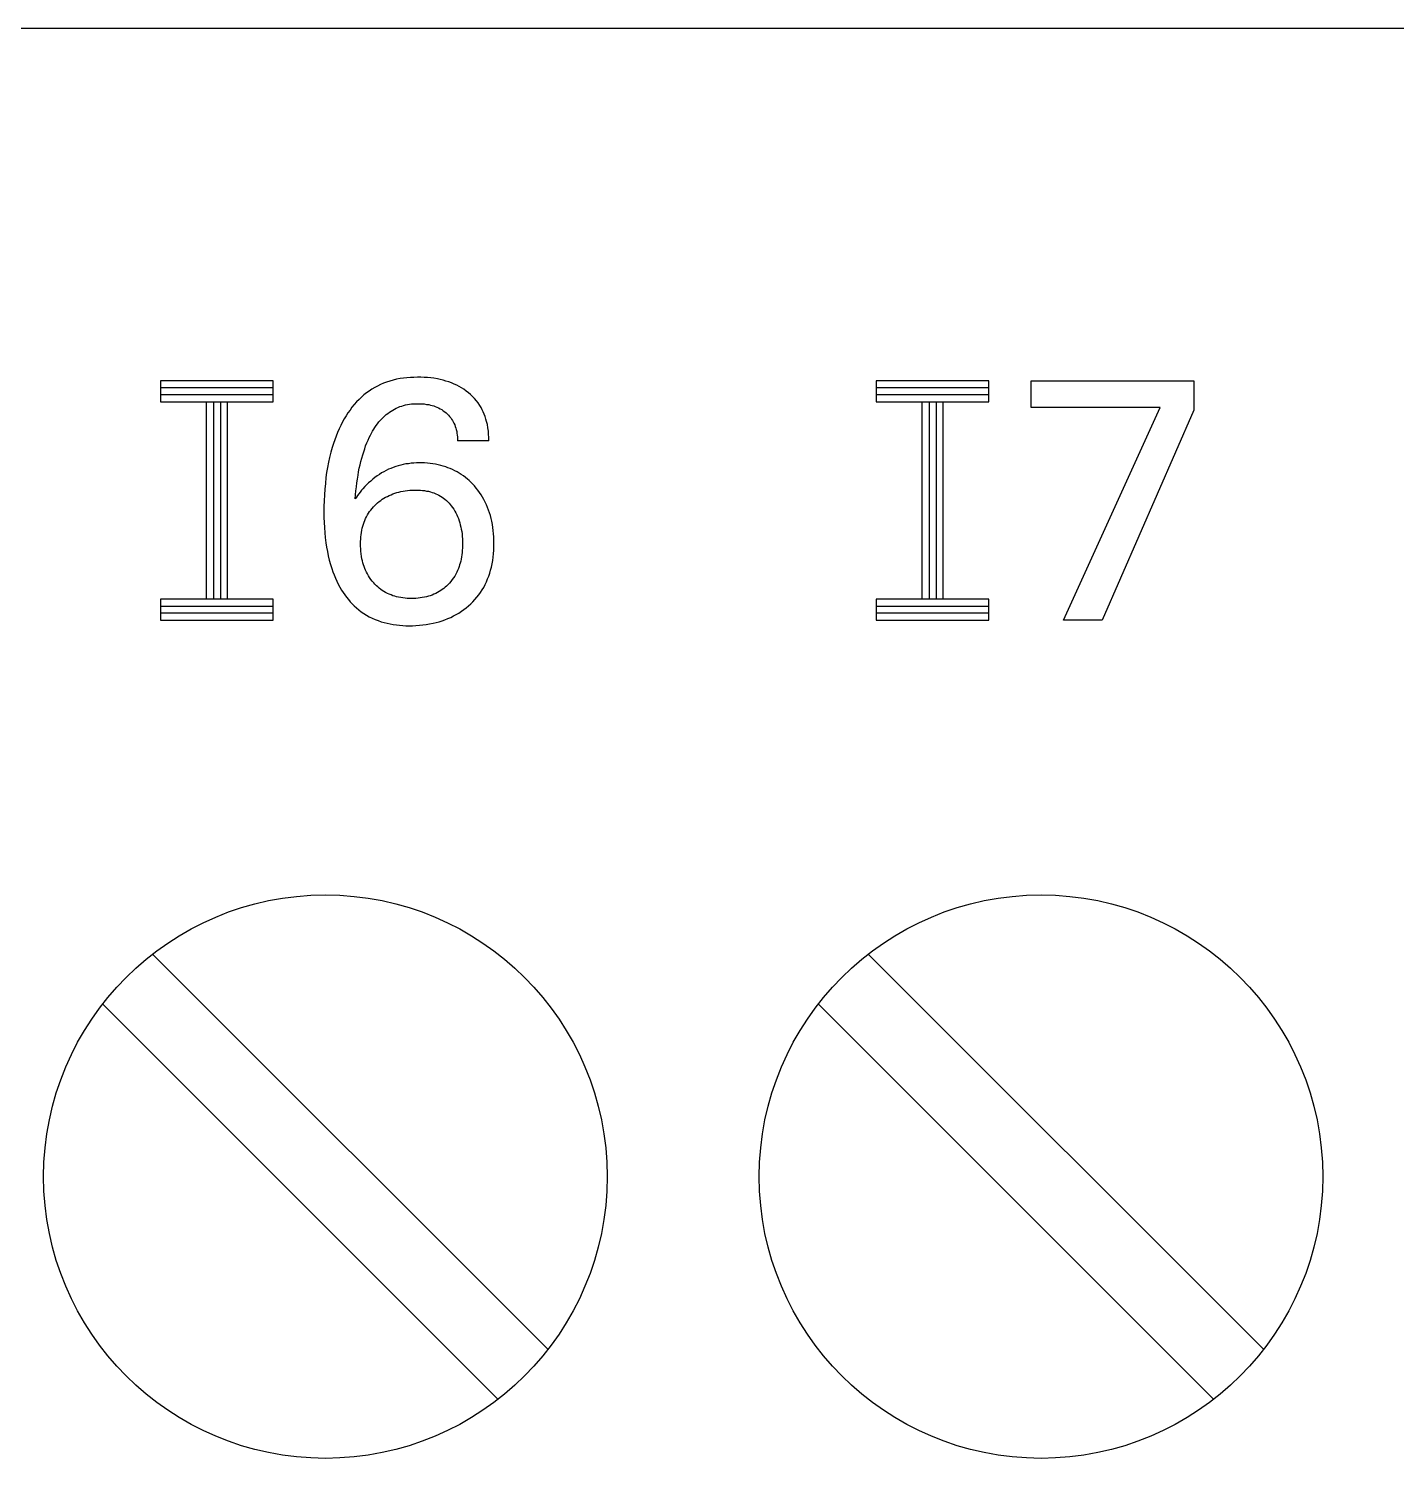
# Model space of a CAD drawing. Extents: x 0 to 420, y 0 to 297.
# Drawn here: x 185.68 to 195.39, y 243.52 to 253.67 of the extents above; entities that cross this region are included whole.
import ezdxf

# ---------------------------------------------------------------- set-up
doc = ezdxf.new("R2010")
doc.units = 0
doc.header["$LTSCALE"] = 23.1
doc.layers.add('10000_FRONT', color=7, linetype='CONTINUOUS')

msp = doc.modelspace()

# ---------------------------------------------------------------- linework, layer by layer
at = {"layer": '10000_FRONT', "color": 7, "linetype": 'CONTINUOUS'}
for p, q in [((207.298, 253.673), (137.798, 253.673)), ((186.618, 251.173), (186.618, 251.023)), ((187.418, 251.173), (186.618, 251.173)), ((187.418, 251.123), (186.618, 251.123)), ((187.418, 251.023), (187.418, 251.173)), ((188.118, 251.113), (188.099, 251.1)), ((188.138, 251.124), (188.118, 251.113)), ((188.158, 251.135), (188.138, 251.124)), ((188.179, 251.145), (188.158, 251.135)), ((188.2, 251.155), (188.179, 251.145)), ((188.222, 251.163), (188.2, 251.155)), ((188.245, 251.171), (188.222, 251.163)), ((188.269, 251.177), (188.245, 251.171)), ((188.293, 251.183), (188.269, 251.177)), ((188.318, 251.188), (188.293, 251.183)), ((188.342, 251.191), (188.318, 251.188)), ((188.367, 251.194), (188.342, 251.191)), ((188.392, 251.196), (188.367, 251.194)), ((188.417, 251.197), (188.392, 251.196)), ((188.441, 251.198), (188.417, 251.197)), ((188.465, 251.198), (188.441, 251.198)), ((188.489, 251.197), (188.465, 251.198)), ((188.512, 251.195), (188.489, 251.197)), ((188.536, 251.193), (188.512, 251.195)), ((188.559, 251.19), (188.536, 251.193)), ((188.583, 251.186), (188.559, 251.19)), ((188.603, 251.182), (188.583, 251.186)), ((188.624, 251.177), (188.603, 251.182)), ((188.644, 251.171), (188.624, 251.177)), ((188.664, 251.165), (188.644, 251.171)), ((188.684, 251.157), (188.664, 251.165)), ((188.703, 251.149), (188.684, 251.157)), ((188.721, 251.141), (188.703, 251.149)), ((188.738, 251.132), (188.721, 251.141)), ((188.755, 251.122), (188.738, 251.132)), ((188.772, 251.112), (188.755, 251.122)), ((188.787, 251.1), (188.772, 251.112)), ((191.698, 251.173), (191.698, 251.023)), ((192.498, 251.173), (191.698, 251.173)), ((192.498, 251.123), (191.698, 251.123)), ((192.498, 251.023), (192.498, 251.173)), ((192.798, 250.982), (192.798, 251.173)), ((192.798, 251.173), (193.953, 251.173)), ((193.953, 251.173), (193.953, 250.964)), ((187.418, 251.073), (186.618, 251.073)), ((186.618, 251.023), (187.418, 251.023)), ((186.943, 251.023), (186.943, 249.623)), ((186.993, 251.023), (186.993, 249.623)), ((187.043, 251.023), (187.043, 249.623)), ((187.093, 249.623), (187.093, 251.023)), ((188.009, 251.022), (187.993, 251.004)), ((188.027, 251.04), (188.009, 251.022)), ((188.045, 251.057), (188.027, 251.04)), ((188.062, 251.072), (188.045, 251.057)), ((188.08, 251.086), (188.062, 251.072)), ((188.099, 251.1), (188.08, 251.086)), ((188.413, 251.009), (188.427, 251.01)), ((188.427, 251.01), (188.441, 251.01)), ((188.441, 251.01), (188.458, 251.01)), ((188.458, 251.01), (188.474, 251.009)), ((188.803, 251.088), (188.787, 251.1)), ((188.818, 251.075), (188.803, 251.088)), ((188.833, 251.061), (188.818, 251.075)), ((188.847, 251.046), (188.833, 251.061)), ((188.86, 251.031), (188.847, 251.046)), ((188.873, 251.015), (188.86, 251.031)), ((188.884, 250.998), (188.873, 251.015)), ((192.498, 251.073), (191.698, 251.073)), ((191.698, 251.023), (192.498, 251.023)), ((192.023, 251.023), (192.023, 249.623)), ((192.073, 251.023), (192.073, 249.623)), ((192.123, 251.023), (192.123, 249.623)), ((192.173, 249.623), (192.173, 251.023)), ((187.935, 250.924), (187.922, 250.903)), ((187.948, 250.945), (187.935, 250.924)), ((187.963, 250.965), (187.948, 250.945)), ((187.977, 250.985), (187.963, 250.965)), ((187.993, 251.004), (187.977, 250.985)), ((188.19, 250.904), (188.2, 250.914)), ((188.2, 250.914), (188.21, 250.923)), ((188.21, 250.923), (188.22, 250.933)), ((188.22, 250.933), (188.231, 250.941)), ((188.231, 250.941), (188.243, 250.95)), ((188.243, 250.95), (188.254, 250.957)), ((188.254, 250.957), (188.266, 250.965)), ((188.266, 250.965), (188.278, 250.972)), ((188.278, 250.972), (188.291, 250.978)), ((188.291, 250.978), (188.303, 250.984)), ((188.303, 250.984), (188.317, 250.989)), ((188.317, 250.989), (188.33, 250.993)), ((188.33, 250.993), (188.343, 250.997)), ((188.343, 250.997), (188.357, 251.001)), ((188.357, 251.001), (188.371, 251.003)), ((188.371, 251.003), (188.385, 251.006)), ((188.385, 251.006), (188.399, 251.008)), ((188.399, 251.008), (188.413, 251.009)), ((188.474, 251.009), (188.49, 251.008)), ((188.49, 251.008), (188.506, 251.005)), ((188.506, 251.005), (188.522, 251.003)), ((188.522, 251.003), (188.534, 251)), ((188.534, 251), (188.545, 250.997)), ((188.545, 250.997), (188.557, 250.994)), ((188.557, 250.994), (188.568, 250.99)), ((188.568, 250.99), (188.579, 250.985)), ((188.579, 250.985), (188.59, 250.981)), ((188.59, 250.981), (188.602, 250.974)), ((188.602, 250.974), (188.614, 250.968)), ((188.614, 250.968), (188.625, 250.96)), ((188.625, 250.96), (188.636, 250.952)), ((188.636, 250.952), (188.646, 250.944)), ((188.646, 250.944), (188.655, 250.936)), ((188.655, 250.936), (188.663, 250.928)), ((188.663, 250.928), (188.67, 250.919)), ((188.67, 250.919), (188.678, 250.91)), ((188.678, 250.91), (188.684, 250.901)), ((188.893, 250.983), (188.884, 250.998)), ((188.901, 250.967), (188.893, 250.983)), ((188.909, 250.951), (188.901, 250.967)), ((188.916, 250.935), (188.909, 250.951)), ((188.922, 250.918), (188.916, 250.935)), ((188.928, 250.901), (188.922, 250.918)), ((193.713, 250.982), (192.798, 250.982)), ((193.028, 249.473), (193.713, 250.982)), ((193.953, 250.964), (193.301, 249.473)), ((187.885, 250.831), (187.874, 250.805)), ((187.897, 250.856), (187.885, 250.831)), ((187.91, 250.881), (187.897, 250.856)), ((187.922, 250.903), (187.91, 250.881)), ((188.115, 250.8), (188.123, 250.814)), ((188.123, 250.814), (188.131, 250.828)), ((188.131, 250.828), (188.14, 250.841)), ((188.14, 250.841), (188.149, 250.855)), ((188.149, 250.855), (188.158, 250.867)), ((188.158, 250.867), (188.168, 250.88)), ((188.168, 250.88), (188.179, 250.892)), ((188.179, 250.892), (188.19, 250.904)), ((188.684, 250.901), (188.69, 250.891)), ((188.69, 250.891), (188.696, 250.881)), ((188.696, 250.881), (188.701, 250.871)), ((188.701, 250.871), (188.706, 250.86)), ((188.706, 250.86), (188.71, 250.849)), ((188.71, 250.849), (188.714, 250.837)), ((188.714, 250.837), (188.717, 250.826)), ((188.717, 250.826), (188.72, 250.813)), ((188.72, 250.813), (188.722, 250.8)), ((188.932, 250.884), (188.928, 250.901)), ((188.938, 250.862), (188.932, 250.884)), ((188.942, 250.839), (188.938, 250.862)), ((188.945, 250.816), (188.942, 250.839)), ((188.947, 250.793), (188.945, 250.816)), ((187.845, 250.727), (187.836, 250.7)), ((187.854, 250.753), (187.845, 250.727)), ((187.864, 250.779), (187.854, 250.753)), ((187.874, 250.805), (187.864, 250.779)), ((188.067, 250.69), (188.074, 250.711)), ((188.074, 250.711), (188.082, 250.731)), ((188.082, 250.731), (188.091, 250.751)), ((188.091, 250.751), (188.1, 250.771)), ((188.1, 250.771), (188.108, 250.786)), ((188.108, 250.786), (188.115, 250.8)), ((188.722, 250.8), (188.724, 250.787)), ((188.724, 250.787), (188.725, 250.774)), ((188.725, 250.774), (188.726, 250.76)), ((188.726, 250.76), (188.726, 250.747)), ((188.949, 250.747), (188.726, 250.747)), ((188.948, 250.77), (188.947, 250.793)), ((188.949, 250.747), (188.948, 250.77)), ((187.818, 250.629), (187.81, 250.594)), ((187.827, 250.665), (187.818, 250.629)), ((187.836, 250.7), (187.827, 250.665)), ((188.04, 250.6), (188.046, 250.624)), ((188.046, 250.624), (188.053, 250.648)), ((188.053, 250.648), (188.06, 250.669)), ((188.06, 250.669), (188.067, 250.69)), ((187.797, 250.522), (187.792, 250.485)), ((187.803, 250.558), (187.797, 250.522)), ((187.81, 250.594), (187.803, 250.558)), ((188.015, 250.475), (188.02, 250.503)), ((188.02, 250.503), (188.024, 250.527)), ((188.024, 250.527), (188.029, 250.552)), ((188.029, 250.552), (188.034, 250.576)), ((188.034, 250.576), (188.04, 250.6)), ((188.172, 250.508), (188.156, 250.497)), ((188.187, 250.518), (188.172, 250.508)), ((188.203, 250.527), (188.187, 250.518)), ((188.22, 250.536), (188.203, 250.527)), ((188.236, 250.544), (188.22, 250.536)), ((188.253, 250.551), (188.236, 250.544)), ((188.27, 250.558), (188.253, 250.551)), ((188.287, 250.564), (188.27, 250.558)), ((188.305, 250.569), (188.287, 250.564)), ((188.323, 250.574), (188.305, 250.569)), ((188.341, 250.578), (188.323, 250.574)), ((188.36, 250.582), (188.341, 250.578)), ((188.378, 250.584), (188.36, 250.582)), ((188.397, 250.587), (188.378, 250.584)), ((188.416, 250.588), (188.397, 250.587)), ((188.435, 250.589), (188.416, 250.588)), ((188.454, 250.59), (188.435, 250.589)), ((188.473, 250.589), (188.454, 250.59)), ((188.492, 250.589), (188.473, 250.589)), ((188.512, 250.587), (188.492, 250.589)), ((188.531, 250.585), (188.512, 250.587)), ((188.55, 250.583), (188.531, 250.585)), ((188.57, 250.58), (188.55, 250.583)), ((188.589, 250.576), (188.57, 250.58)), ((188.607, 250.571), (188.589, 250.576)), ((188.625, 250.567), (188.607, 250.571)), ((188.642, 250.561), (188.625, 250.567)), ((188.658, 250.555), (188.642, 250.561)), ((188.675, 250.549), (188.658, 250.555)), ((188.691, 250.542), (188.675, 250.549)), ((188.707, 250.534), (188.691, 250.542)), ((188.723, 250.526), (188.707, 250.534)), ((188.738, 250.517), (188.723, 250.526)), ((188.753, 250.507), (188.738, 250.517)), ((188.768, 250.497), (188.753, 250.507)), ((187.784, 250.403), (187.781, 250.362)), ((187.788, 250.444), (187.784, 250.403)), ((187.792, 250.485), (187.788, 250.444)), ((188.005, 250.391), (188.008, 250.419)), ((188.008, 250.419), (188.011, 250.447)), ((188.011, 250.447), (188.015, 250.475)), ((188.055, 250.406), (188.044, 250.395)), ((188.068, 250.421), (188.055, 250.406)), ((188.081, 250.435), (188.068, 250.421)), ((188.095, 250.448), (188.081, 250.435)), ((188.11, 250.461), (188.095, 250.448)), ((188.125, 250.474), (188.11, 250.461)), ((188.14, 250.486), (188.125, 250.474)), ((188.156, 250.497), (188.14, 250.486)), ((188.782, 250.486), (188.768, 250.497)), ((188.796, 250.475), (188.782, 250.486)), ((188.809, 250.464), (188.796, 250.475)), ((188.822, 250.451), (188.809, 250.464)), ((188.834, 250.439), (188.822, 250.451)), ((188.846, 250.426), (188.834, 250.439)), ((188.859, 250.411), (188.846, 250.426)), ((188.871, 250.395), (188.859, 250.411)), ((187.779, 250.32), (187.778, 250.279)), ((187.781, 250.362), (187.779, 250.32)), ((188, 250.335), (188.003, 250.363)), ((188.008, 250.347), (188, 250.335)), ((188.003, 250.363), (188.005, 250.391)), ((188.016, 250.359), (188.008, 250.347)), ((188.025, 250.371), (188.016, 250.359)), ((188.034, 250.382), (188.025, 250.371)), ((188.044, 250.395), (188.034, 250.382)), ((188.149, 250.297), (188.159, 250.306)), ((188.159, 250.306), (188.17, 250.315)), ((188.17, 250.315), (188.181, 250.323)), ((188.181, 250.323), (188.192, 250.331)), ((188.192, 250.331), (188.204, 250.339)), ((188.204, 250.339), (188.216, 250.346)), ((188.216, 250.346), (188.228, 250.352)), ((188.228, 250.352), (188.241, 250.359)), ((188.241, 250.359), (188.255, 250.364)), ((188.255, 250.364), (188.268, 250.37)), ((188.268, 250.37), (188.282, 250.374)), ((188.282, 250.374), (188.296, 250.379)), ((188.296, 250.379), (188.31, 250.382)), ((188.31, 250.382), (188.324, 250.386)), ((188.324, 250.386), (188.34, 250.389)), ((188.34, 250.389), (188.355, 250.391)), ((188.355, 250.391), (188.371, 250.393)), ((188.371, 250.393), (188.387, 250.395)), ((188.387, 250.395), (188.403, 250.396)), ((188.403, 250.396), (188.419, 250.397)), ((188.419, 250.397), (188.435, 250.397)), ((188.435, 250.397), (188.45, 250.396)), ((188.45, 250.396), (188.464, 250.396)), ((188.464, 250.396), (188.478, 250.394)), ((188.478, 250.394), (188.492, 250.393)), ((188.492, 250.393), (188.506, 250.39)), ((188.506, 250.39), (188.52, 250.388)), ((188.52, 250.388), (188.534, 250.384)), ((188.534, 250.384), (188.547, 250.38)), ((188.547, 250.38), (188.559, 250.376)), ((188.559, 250.376), (188.571, 250.371)), ((188.571, 250.371), (188.583, 250.366)), ((188.583, 250.366), (188.594, 250.36)), ((188.594, 250.36), (188.606, 250.353)), ((188.606, 250.353), (188.616, 250.346)), ((188.616, 250.346), (188.627, 250.339)), ((188.627, 250.339), (188.637, 250.331)), ((188.637, 250.331), (188.647, 250.322)), ((188.647, 250.322), (188.657, 250.313)), ((188.657, 250.313), (188.666, 250.304)), ((188.666, 250.304), (188.674, 250.294)), ((188.883, 250.379), (188.871, 250.395)), ((188.894, 250.363), (188.883, 250.379)), ((188.904, 250.346), (188.894, 250.363)), ((188.914, 250.329), (188.904, 250.346)), ((188.923, 250.311), (188.914, 250.329)), ((188.932, 250.293), (188.923, 250.311)), ((187.778, 250.279), (187.778, 250.238)), ((187.778, 250.238), (187.778, 250.202)), ((187.778, 250.202), (187.779, 250.166)), ((188.074, 250.195), (188.08, 250.207)), ((188.08, 250.207), (188.087, 250.22)), ((188.087, 250.22), (188.094, 250.232)), ((188.094, 250.232), (188.102, 250.244)), ((188.102, 250.244), (188.111, 250.255)), ((188.111, 250.255), (188.12, 250.266)), ((188.12, 250.266), (188.129, 250.277)), ((188.129, 250.277), (188.139, 250.287)), ((188.139, 250.287), (188.149, 250.297)), ((188.674, 250.294), (188.682, 250.284)), ((188.682, 250.284), (188.691, 250.272)), ((188.691, 250.272), (188.699, 250.26)), ((188.699, 250.26), (188.707, 250.247)), ((188.707, 250.247), (188.714, 250.235)), ((188.714, 250.235), (188.721, 250.222)), ((188.721, 250.222), (188.727, 250.208)), ((188.727, 250.208), (188.732, 250.194)), ((188.94, 250.274), (188.932, 250.293)), ((188.947, 250.255), (188.94, 250.274)), ((188.954, 250.235), (188.947, 250.255)), ((188.96, 250.216), (188.954, 250.235)), ((188.965, 250.196), (188.96, 250.216)), ((187.779, 250.166), (187.781, 250.13)), ((187.781, 250.13), (187.784, 250.094)), ((188.044, 250.095), (188.047, 250.111)), ((188.047, 250.111), (188.05, 250.126)), ((188.05, 250.126), (188.054, 250.14)), ((188.054, 250.14), (188.058, 250.154)), ((188.058, 250.154), (188.063, 250.168)), ((188.063, 250.168), (188.068, 250.181)), ((188.068, 250.181), (188.074, 250.195)), ((188.732, 250.194), (188.738, 250.179)), ((188.738, 250.179), (188.742, 250.164)), ((188.742, 250.164), (188.746, 250.149)), ((188.746, 250.149), (188.75, 250.134)), ((188.75, 250.134), (188.753, 250.119)), ((188.753, 250.119), (188.756, 250.102)), ((188.756, 250.102), (188.758, 250.085)), ((188.969, 250.176), (188.965, 250.196)), ((188.974, 250.153), (188.969, 250.176)), ((188.977, 250.131), (188.974, 250.153)), ((188.98, 250.109), (188.977, 250.131)), ((188.982, 250.086), (188.98, 250.109)), ((187.784, 250.094), (187.787, 250.059)), ((187.787, 250.059), (187.792, 250.023)), ((187.792, 250.023), (187.796, 249.992)), ((188.038, 250.032), (188.039, 250.048)), ((188.038, 250.016), (188.038, 250.032)), ((188.038, 249.998), (188.038, 250.016)), ((188.039, 249.98), (188.038, 249.998)), ((188.039, 250.048), (188.04, 250.064)), ((188.04, 250.064), (188.042, 250.08)), ((188.042, 250.08), (188.044, 250.095)), ((188.758, 250.085), (188.76, 250.068)), ((188.76, 250.068), (188.761, 250.051)), ((188.761, 250.051), (188.762, 250.033)), ((188.762, 250), (188.761, 249.985)), ((188.762, 250.033), (188.762, 250.016)), ((188.762, 250.016), (188.762, 250)), ((188.984, 250.064), (188.982, 250.086)), ((188.985, 250.041), (188.984, 250.064)), ((188.984, 249.994), (188.985, 250.018)), ((188.985, 250.018), (188.985, 250.041)), ((187.796, 249.992), (187.802, 249.961)), ((187.802, 249.961), (187.808, 249.93)), ((187.808, 249.93), (187.816, 249.9)), ((187.816, 249.9), (187.824, 249.869)), ((188.04, 249.962), (188.039, 249.98)), ((188.042, 249.944), (188.04, 249.962)), ((188.045, 249.926), (188.042, 249.944)), ((188.048, 249.908), (188.045, 249.926)), ((188.051, 249.894), (188.048, 249.908)), ((188.055, 249.881), (188.051, 249.894)), ((188.749, 249.893), (188.745, 249.879)), ((188.752, 249.907), (188.749, 249.893)), ((188.755, 249.922), (188.752, 249.907)), ((188.757, 249.938), (188.755, 249.922)), ((188.759, 249.953), (188.757, 249.938)), ((188.76, 249.969), (188.759, 249.953)), ((188.761, 249.985), (188.76, 249.969)), ((188.972, 249.873), (188.976, 249.897)), ((188.976, 249.897), (188.979, 249.921)), ((188.979, 249.921), (188.982, 249.945)), ((188.982, 249.945), (188.983, 249.97)), ((188.983, 249.97), (188.984, 249.994)), ((187.824, 249.869), (187.833, 249.839)), ((187.833, 249.839), (187.841, 249.817)), ((187.841, 249.817), (187.85, 249.794)), ((187.85, 249.794), (187.859, 249.772)), ((188.059, 249.867), (188.055, 249.881)), ((188.063, 249.854), (188.059, 249.867)), ((188.068, 249.841), (188.063, 249.854)), ((188.073, 249.828), (188.068, 249.841)), ((188.079, 249.815), (188.073, 249.828)), ((188.086, 249.801), (188.079, 249.815)), ((188.094, 249.788), (188.086, 249.801)), ((188.714, 249.8), (188.706, 249.786)), ((188.721, 249.814), (188.714, 249.8)), ((188.727, 249.826), (188.721, 249.814)), ((188.732, 249.839), (188.727, 249.826)), ((188.737, 249.853), (188.732, 249.839)), ((188.741, 249.866), (188.737, 249.853)), ((188.745, 249.879), (188.741, 249.866)), ((188.948, 249.786), (188.955, 249.807)), ((188.955, 249.807), (188.961, 249.828)), ((188.961, 249.828), (188.967, 249.849)), ((188.967, 249.849), (188.972, 249.873)), ((187.859, 249.772), (187.869, 249.75)), ((187.869, 249.75), (187.879, 249.729)), ((187.879, 249.729), (187.891, 249.708)), ((187.891, 249.708), (187.903, 249.687)), ((188.102, 249.775), (188.094, 249.788)), ((188.111, 249.762), (188.102, 249.775)), ((188.121, 249.75), (188.111, 249.762)), ((188.131, 249.738), (188.121, 249.75)), ((188.14, 249.728), (188.131, 249.738)), ((188.15, 249.718), (188.14, 249.728)), ((188.16, 249.709), (188.15, 249.718)), ((188.17, 249.7), (188.16, 249.709)), ((188.181, 249.691), (188.17, 249.7)), ((188.192, 249.684), (188.181, 249.691)), ((188.618, 249.69), (188.607, 249.683)), ((188.629, 249.698), (188.618, 249.69)), ((188.639, 249.707), (188.629, 249.698)), ((188.649, 249.715), (188.639, 249.707)), ((188.658, 249.725), (188.649, 249.715)), ((188.664, 249.73), (188.658, 249.725)), ((188.669, 249.737), (188.664, 249.73)), ((188.679, 249.748), (188.669, 249.737)), ((188.689, 249.761), (188.679, 249.748)), ((188.698, 249.773), (188.689, 249.761)), ((188.706, 249.786), (188.698, 249.773)), ((188.901, 249.688), (188.912, 249.706)), ((188.912, 249.706), (188.922, 249.726)), ((188.922, 249.726), (188.932, 249.745)), ((188.932, 249.745), (188.94, 249.766)), ((188.94, 249.766), (188.948, 249.786)), ((186.618, 249.623), (186.618, 249.473)), ((187.418, 249.623), (186.618, 249.623)), ((187.418, 249.473), (187.418, 249.623)), ((187.903, 249.687), (187.914, 249.67)), ((187.914, 249.67), (187.926, 249.652)), ((187.926, 249.652), (187.938, 249.636)), ((187.938, 249.636), (187.951, 249.619)), ((187.951, 249.619), (187.965, 249.604)), ((187.965, 249.604), (187.979, 249.588)), ((188.204, 249.676), (188.192, 249.684)), ((188.216, 249.669), (188.204, 249.676)), ((188.228, 249.663), (188.216, 249.669)), ((188.241, 249.657), (188.228, 249.663)), ((188.254, 249.652), (188.241, 249.657)), ((188.267, 249.647), (188.254, 249.652)), ((188.28, 249.643), (188.267, 249.647)), ((188.293, 249.639), (188.28, 249.643)), ((188.308, 249.636), (188.293, 249.639)), ((188.323, 249.633), (188.308, 249.636)), ((188.338, 249.631), (188.323, 249.633)), ((188.354, 249.629), (188.338, 249.631)), ((188.369, 249.628), (188.354, 249.629)), ((188.384, 249.627), (188.369, 249.628)), ((188.399, 249.627), (188.384, 249.627)), ((188.415, 249.627), (188.399, 249.627)), ((188.43, 249.628), (188.415, 249.627)), ((188.446, 249.629), (188.43, 249.628)), ((188.461, 249.631), (188.446, 249.629)), ((188.476, 249.633), (188.461, 249.631)), ((188.491, 249.636), (188.476, 249.633)), ((188.506, 249.639), (188.491, 249.636)), ((188.52, 249.643), (188.506, 249.639)), ((188.533, 249.647), (188.52, 249.643)), ((188.546, 249.651), (188.533, 249.647)), ((188.559, 249.657), (188.546, 249.651)), ((188.572, 249.662), (188.559, 249.657)), ((188.584, 249.669), (188.572, 249.662)), ((188.596, 249.676), (188.584, 249.669)), ((188.607, 249.683), (188.596, 249.676)), ((188.805, 249.575), (188.82, 249.59)), ((188.82, 249.59), (188.835, 249.604)), ((188.835, 249.604), (188.85, 249.62)), ((188.85, 249.62), (188.864, 249.636)), ((188.864, 249.636), (188.877, 249.653)), ((188.877, 249.653), (188.889, 249.67)), ((188.889, 249.67), (188.901, 249.688)), ((191.698, 249.623), (191.698, 249.473)), ((192.498, 249.623), (191.698, 249.623)), ((192.498, 249.473), (192.498, 249.623)), ((186.618, 249.573), (187.418, 249.573)), ((187.418, 249.523), (186.618, 249.523)), ((187.979, 249.588), (187.993, 249.574)), ((187.993, 249.574), (188.009, 249.56)), ((188.009, 249.56), (188.025, 249.547)), ((188.025, 249.547), (188.043, 249.533)), ((188.043, 249.533), (188.061, 249.52)), ((188.061, 249.52), (188.081, 249.508)), ((188.081, 249.508), (188.1, 249.497)), ((188.1, 249.497), (188.121, 249.487)), ((188.658, 249.484), (188.678, 249.493)), ((188.678, 249.493), (188.698, 249.503)), ((188.698, 249.503), (188.717, 249.513)), ((188.717, 249.513), (188.736, 249.524)), ((188.736, 249.524), (188.754, 249.536)), ((188.754, 249.536), (188.771, 249.548)), ((188.771, 249.548), (188.788, 249.561)), ((188.788, 249.561), (188.805, 249.575)), ((191.698, 249.573), (192.498, 249.573)), ((192.498, 249.523), (191.698, 249.523)), ((186.618, 249.473), (187.418, 249.473)), ((188.121, 249.487), (188.141, 249.478)), ((188.141, 249.478), (188.163, 249.47)), ((188.163, 249.47), (188.184, 249.462)), ((188.184, 249.462), (188.205, 249.456)), ((188.205, 249.456), (188.227, 249.451)), ((188.227, 249.451), (188.249, 249.446)), ((188.249, 249.446), (188.27, 249.442)), ((188.27, 249.442), (188.292, 249.439)), ((188.292, 249.439), (188.315, 249.437)), ((188.315, 249.437), (188.337, 249.435)), ((188.337, 249.435), (188.359, 249.434)), ((188.359, 249.434), (188.381, 249.434)), ((188.381, 249.434), (188.406, 249.434)), ((188.406, 249.434), (188.43, 249.435)), ((188.43, 249.435), (188.455, 249.437)), ((188.455, 249.437), (188.479, 249.439)), ((188.479, 249.439), (188.504, 249.443)), ((188.504, 249.443), (188.528, 249.447)), ((188.528, 249.447), (188.552, 249.451)), ((188.552, 249.451), (188.574, 249.457)), ((188.574, 249.457), (188.595, 249.462)), ((188.595, 249.462), (188.616, 249.469)), ((188.616, 249.469), (188.637, 249.476)), ((188.637, 249.476), (188.658, 249.484)), ((191.698, 249.473), (192.498, 249.473)), ((193.301, 249.473), (193.028, 249.473)), ((189.367, 244.297), (186.562, 247.102)), ((194.447, 244.297), (191.642, 247.102)), ((186.209, 246.748), (189.013, 243.944)), ((191.289, 246.748), (194.093, 243.944))]:
    msp.add_line(p, q, dxfattribs=at)
for centre in [(187.788, 245.523), (192.868, 245.523)]:
    msp.add_circle(centre, 2, dxfattribs=at)

doc.saveas('drawing.dxf')
